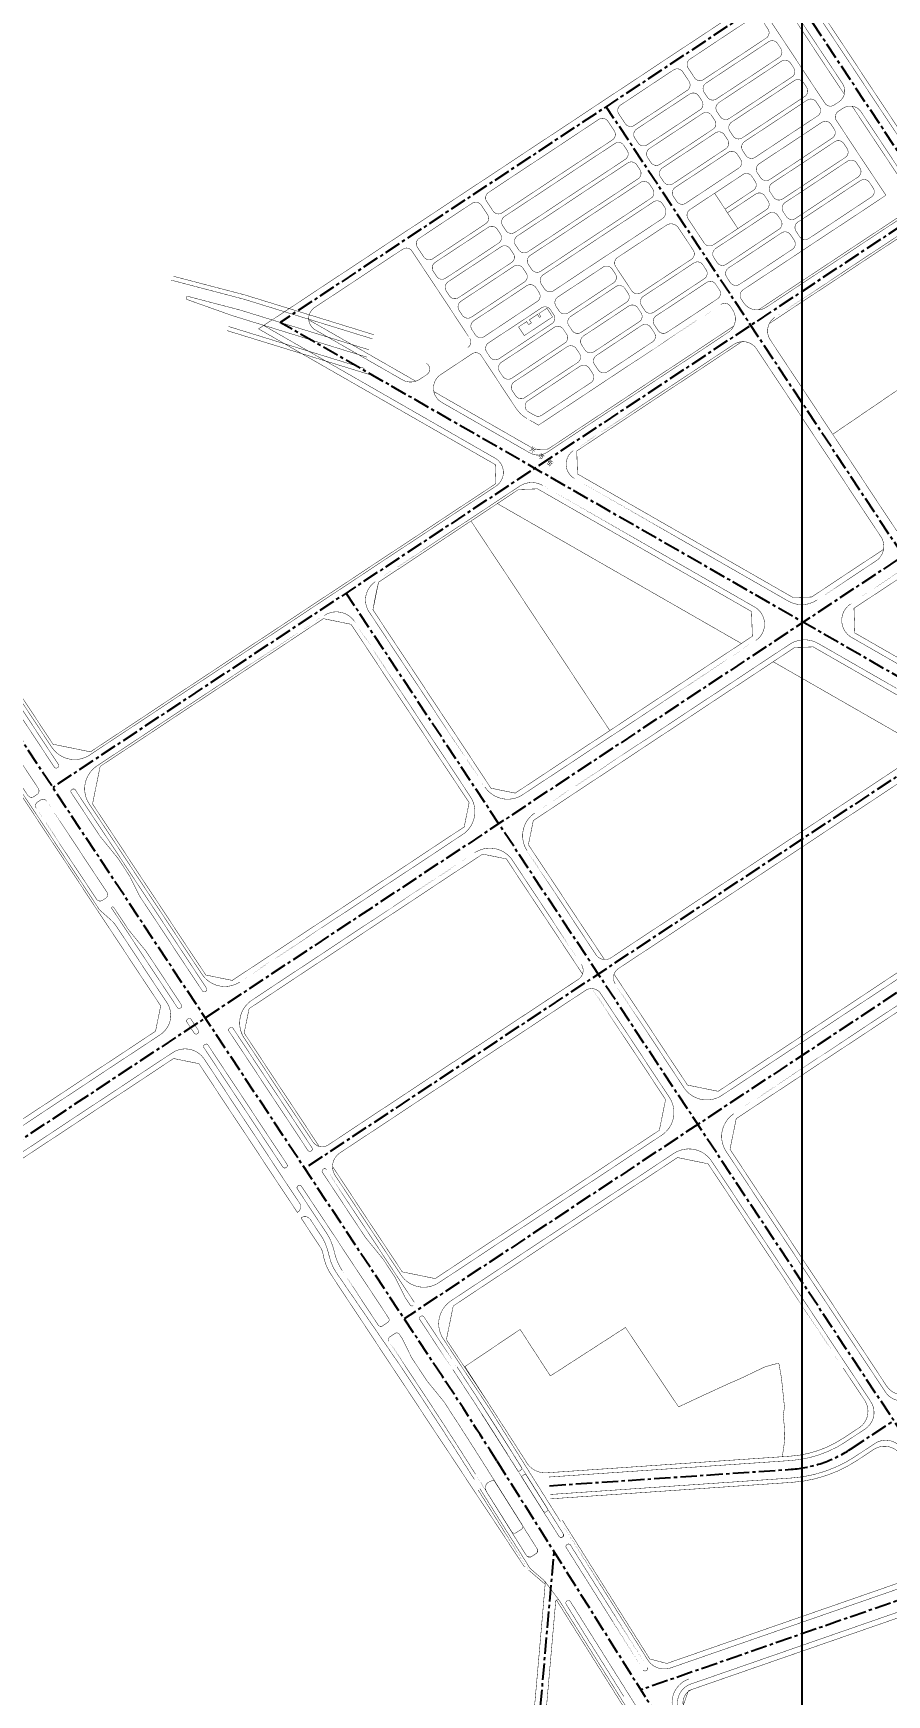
# Model space of a CAD drawing. Extents: x 10519 to 17598, y -625 to 2857.
# Drawn here: x 12368 to 13149, y 160 to 1681 of the extents above; entities that cross this region are included whole.
import ezdxf

# ---------------------------------------------------------------- set-up
doc = ezdxf.new("R2010")
doc.units = 0
doc.header["$MEASUREMENT"] = 0
doc.linetypes.add('CENTER', pattern=[2, 1.25, -0.25, 0.25, -0.25])
doc.linetypes.add('CENTERX2', pattern=[4, 2.5, -0.5, 0.5, -0.5])
for name, color, linetype in [('0-现状单位', 7, 'CONTINUOUS'), ('00000衢化东路中线', 1, 'CENTER'), ('00000道路边线', 2, 'CONTINUOUS'), ('TYBZ', 7, 'CONTINUOUS')]:
    doc.layers.add(name, color=color, linetype=linetype)
doc.styles.get("Standard").update_dxf_attribs({"font": 'txt8.shx', "width": 0.8, "bigfont": 'hz.shx'})

msp = doc.modelspace()

# ---------------------------------------------------------------- linework, layer by layer
at = {"layer": '00000衢化东路中线', "color": 6, "linetype": 'CENTERX2', "ltscale": 6}
for p, q in [((13323.71, 1898.62), (12594.48, 1416.01)), ((13513.6, 1037.53), (13059.47, 1723.75)), ((13403.78, 1663.97), (12386.25, 990.55)), ((13164.7, 1202.35), (12892.68, 1613.37)), ((13539.33, 1450.29), (11563.61, 142.73)), ((13708.73, 777.09), (12594.48, 1416.01)), ((12742.82, 451.49), (12185.03, 1294.77)), ((12742.82, 451.49), (12185.03, 1294.77)), ((12742.82, 451.49), (12185.03, 1294.77)), ((12742.82, 451.49), (12185.03, 1294.77)), ((13718.78, 1173.32), (12707.89, 504.3)), ((13245.2, 276.17), (12654.79, 1168.28)), ((13233.15, 1049.79), (12616.86, 641.92)), ((13116.16, 384.92), (13155.85, 411.18)), ((13606.32, 401.63), (12924.45, 164.73)), ((12792.66, 374.25), (12958.87, 110.01)), ((12792.66, 374.25), (13204.47, -280.44)), ((12792.66, 374.25), (13204.47, -280.44)), ((12792.66, 374.25), (13204.47, -280.44)), ((12792.66, 374.25), (13204.47, -280.44)), ((12792.66, 374.25), (13204.47, -280.44)), ((12792.66, 374.25), (12958.87, 110.01)), ((12840.91, 351.48), (13061.98, 366.58)), ((12794.9, -280.44), (12845.14, 290.95)), ((12794.9, -280.44), (12845.14, 290.95)), ((12794.9, -280.44), (12845.14, 290.95)), ((12794.9, -280.44), (12845.14, 290.95)), ((12794.9, -280.44), (12845.14, 290.95))]:
    msp.add_line(p, q, dxfattribs=at)
for centre, radius, start, end in [((9406.8, -1755.53), 4000, 32.17084, 33.48748), ((9406.8, -1755.53), 4000, 32.17084, 33.48748), ((9406.8, -1755.53), 4000, 32.17084, 33.48748), ((9406.8, -1755.53), 4000, 32.17084, 33.48748), ((9406.8, -1755.53), 4000, 32.17084, 33.48748), ((9406.8, -1755.53), 4000, 32.17084, 33.48748), ((9406.8, -1755.53), 4000, 32.17084, 33.48748), ((9406.8, -1755.53), 4000, 32.17084, 33.48748), ((13054.35, 478.32), 112, 273.90677, 303.49692)]:
    msp.add_arc(centre, radius, start, end, dxfattribs=at)
at = {"layer": '00000道路边线', "const_width": 0.4}
for points in [[(11877.13, 2151.13, 0.0102596), (11852.78, 2137.09, -0.086815), (12072.86, 2222.57, -0.4161517), (12090.53, 2210.7), (12092.66, 2199.64), (12090.53, 2210.7, 0.4161517), (12072.86, 2222.57, 0.086815), (11852.78, 2137.09), (11757.43, 2079.46), (11852.78, 2137.09), (11731.57, 2063.83), (11852.78, 2137.09), (11730.88, 2063.41, 0.4262585), (11722.96, 2028.21), (12385.43, 1027.18, 0.4142191), (12420.07, 1020.13), (12791.91, 1266.22, 0.5581519), (12791.1, 1291.74), (12579.32, 1413.18)], [(13076.95, 1728.12, 0.4142136), (13074.41, 1715.65), (13186.93, 1545.64, 0.4142136), (13207.72, 1541.4), (13374.32, 1651.66, 0.3819934), (13379.4, 1671.01), (13288.62, 1848.22, 0.447185), (13266.99, 1853.89), (13076.95, 1728.12)], [(12906.01, 1614.99), (12954.41, 1647.03, -0.4142136), (12962.73, 1645.33), (12968.5, 1636.6, -0.4142136), (12966.81, 1628.29), (12918.41, 1596.26, -0.4142844), (12910.09, 1597.95), (12904.32, 1606.68, -0.4141427), (12906.01, 1614.99, 0.4142136), (12904.32, 1606.68)], [(13153.06, 1505.23), (13169.36, 1516.02), (13039.24, 1429.9, -0.4142844), (13018.45, 1434.14), (13016.24, 1437.47, -0.4141427), (13017.94, 1445.78), (13148.67, 1532.3), (13103.39, 1600.73, -0.4142135), (13105.08, 1609.04), (13109.47, 1611.95, -0.4142136), (13126.1, 1608.56), (13173.59, 1536.8), (13158.78, 1559.19)], [(12991.92, 1534.15), (13013.26, 1501.89), (12990.7, 1486.97, -0.4142136), (12982.38, 1488.66), (12967.67, 1510.91, -0.4141427), (12969.36, 1519.22), (13017.78, 1551.27, -0.4142136), (13026.1, 1549.58), (13029.05, 1545.12, -0.4142136), (13027.35, 1536.81), (13001.49, 1519.69)], [(12943.82, 1510.71, 0.4141427), (12946.08, 1521.8)], [(12990.73, 1486.98), (13039.13, 1519.01, 0.4142136), (13040.82, 1527.33), (13037.88, 1531.78, 0.4142136), (13029.56, 1533.47), (13003.69, 1516.35)], [(12952.41, 1461.62), (12970.69, 1473.72, 0.4141427), (12972.38, 1482.03), (12958.77, 1502.62, 0.4142844), (12947.68, 1504.87, -0.4142844), (12958.77, 1502.62)], [(12970.69, 1473.72), (12924.49, 1443.14, -0.4142137), (12916.17, 1444.83), (12901.45, 1467.08, -0.4142135), (12903.14, 1475.4), (12947.68, 1504.87), (12931.06, 1493.88)], [(13171.05, 1500.35), (13042.01, 1414.95, 0.2682933), (13042.91, 1399.96), (13157.15, 1227.34), (13042.91, 1399.96, -0.4142136), (13047.14, 1420.74), (13171.81, 1503.25), (13047.14, 1420.74, 0.4142136), (13042.91, 1399.96), (13157.15, 1227.34, 0.1844831), (13165.86, 1221.1), (13296.31, 1307.44)], [(12720.26, 1473.4), (12740.25, 1443.18), (12714.98, 1481.37, 0.4142136), (12706.66, 1483.06), (12625.86, 1429.59, 0.5581519), (12626.51, 1409.17), (12706.29, 1363.43, 0.2835719), (12722.03, 1363.93), (12728.6, 1368.28, 0.5581519), (12728.27, 1378.49)], [(12926.7, 1439.81, 0.4142135), (12925, 1431.49), (12927.95, 1427.04, 0.4142137), (12936.27, 1425.35), (12982.46, 1455.92, 0.4141427), (12984.15, 1464.23), (12981.21, 1468.69, 0.4142844), (12972.89, 1470.38), (12947.39, 1453.5), (12926.69, 1439.8)], [(12781.18, 1403.08), (12829.58, 1435.11, 0.4142136), (12831.28, 1443.43), (12828.33, 1447.88, 0.4142136), (12820.01, 1449.57), (12771.61, 1417.54, 0.4142136), (12769.92, 1409.22), (12772.86, 1404.78, 0.4141654), (12781.18, 1403.09)], [(12994.62, 1437.54, 0.4141427), (12996.31, 1445.86, -0.4141427), (12994.62, 1437.54), (12948.42, 1406.97, -0.4142137), (12940.11, 1408.67), (12936.78, 1413.7, -0.4142135), (12938.47, 1422.01), (12984.67, 1452.58, -0.4142844), (12992.98, 1450.89), (12996.31, 1445.86)], [(12550.6, 1422.19), (12509.39, 1436.87, -0.9578197), (12510.28, 1439.74), (12558.3, 1427.16)], [(12810.2, 1337.49), (12778.35, 1385.62, 0.4142136), (12770.04, 1387.31), (12741.39, 1368.35, 0.5581519), (12742.21, 1342.83), (12822.83, 1296.6, 0.2835719), (12838.57, 1297.1), (13004.21, 1406.72, 0.4141427), (13008.45, 1427.51), (13006.24, 1430.85, 0.4142844), (12997.92, 1432.54), (12830.85, 1321.97), (12997.92, 1432.54)], [(12785.04, 1397.25, 0.4142617), (12783.35, 1388.93), (12786.3, 1384.47, 0.4142136), (12794.62, 1382.78), (12843.02, 1414.81, 0.4142136), (12844.71, 1423.13), (12841.76, 1427.58, 0.4142136), (12833.45, 1429.27), (12785.05, 1397.24)], [(12766.17, 1393.14, 0.4142136), (12767.86, 1401.46)], [(12787.32, 989.77, 0.0016742), (12809.49, 985.26), (12787.32, 989.77), (12679.28, 1153.02), (12684.43, 1178.3), (12812.6, 1263.12), (12829.98, 1263.68), (13025.74, 1151.43), (13026.46, 1128.85), (12809.49, 985.26), (12787.32, 989.77), (12787.32, 989.77), (12679.28, 1153.02), (12684.43, 1178.3), (12812.6, 1263.12), (12829.98, 1263.68), (13025.74, 1151.43), (13026.46, 1128.85), (12809.49, 985.26), (12896.01, 1042.52), (12769.03, 1234.28), (12684.42, 1178.25, 0.0162277), (12679.28, 1153.02, 0.0001235), (12787.32, 989.77)], [(11563.61, 155.12), (12484.84, 764.36), (12484.85, 764.4, 0.4142618), (12490.78, 793.5), (12479.31, 810.83), (12469.24, 826.05), (12444.47, 863.49, 0.0661387), (12439.28, 869.45), (12429.17, 878.36), (12195.26, 1231.93), (12349.57, 998.68), (12429.17, 878.36), (12195.26, 1231.93)], [(12391.51, 1011.51), (12312.6, 1130.78), (12289.68, 1165.44, 0.4142136), (12286.91, 1166), (12286.49, 1165.73, 0.4142136), (12285.93, 1162.95), (12308.85, 1128.3), (12387.76, 1009.03, 0.4142136), (12390.53, 1008.46), (12390.95, 1008.74, 0.4142136), (12391.51, 1011.51)], [(12662.47, 1142.18), (12768.43, 982.07), (12662.47, 1142.18, 0.4142136), (12634.76, 1147.82), (12426.69, 1010.12), (12634.76, 1147.82)], [(13357.33, 951.29, 0.3449008), (13348.97, 971.85), (13234.99, 1037.21), (13348.97, 971.85, -0.5581519), (13349.95, 941.22), (12998.55, 708.66), (13349.95, 941.22, 0.5581519), (13348.97, 971.85), (13341, 976.42), (13348.97, 971.85)], [(12385.41, 1027.17, 0.4136693), (12420.07, 1020.13)], [(12557.49, 812.49), (12761.38, 947.42), (12557.49, 812.49, -0.4142138), (12522.85, 819.54), (12419.64, 975.48, -0.4142133), (12426.69, 1010.12, 0.413287), (12419.61, 975.46)], [(12406.94, 988.19), (12469.5, 893.63), (12526.98, 806.74, -0.4142136), (12526.42, 803.97), (12526, 803.69, -0.4142136), (12523.23, 804.25), (12465.74, 891.15), (12456.79, 909.21), (12445.76, 925.89), (12429.88, 945.36)], [(12371.2, 971.54), (12426.26, 888.3), (12371.2, 971.54, -0.4142136), (12372.33, 977.08), (12375.24, 979.01, -0.4142136), (12380.79, 977.88), (12435.85, 894.64), (12431.32, 901.49), (12421.6, 916.19), (12380.79, 977.88)], [(12434.73, 889.1), (12431.81, 887.17, -0.4142136), (12426.26, 888.3, 0.4142136), (12431.81, 887.17), (12434.73, 889.1, 0.4142136), (12435.85, 894.64, -0.4142136), (12434.73, 889.1)], [(12442.05, 880.75), (12455.51, 860.4), (12471.39, 840.93), (12504.05, 791.56, -0.4167074), (12503.47, 788.78), (12503.05, 788.51, -0.4117241), (12500.3, 789.08), (12440.38, 879.65, -0.4142136), (12440.66, 881.04), (12440.66, 881.04), (12440.66, 881.04, -0.4142136), (12442.05, 880.75)], [(13364.07, 670.93), (13260.21, 827.87), (13405.85, 607.81, -0.4142136), (13400.77, 582.87), (13173.11, 432.2, -0.4142136), (13148.17, 437.28), (13002.53, 657.33), (13119.43, 480.7)], [(13257.01, 825.46), (13404.72, 602.27), (13401.9, 588.41), (13174.24, 437.74, -0.4142136), (13149.3, 442.82), (13006, 659.34), (13011.71, 687.39), (13228.96, 831.17), (13257.01, 825.46), (13228.96, 831.17), (13117.1, 757.14), (13228.96, 831.17), (13257.01, 825.46), (13228.96, 831.17), (13011.71, 687.39), (13006, 659.34), (13126.9, 476.67)], [(12638.25, 663.28), (12867.16, 814.77), (12638.25, 663.28, -0.4142138), (12624.39, 666.1), (12561.48, 761.16, -0.4142133), (12568.53, 795.81, 0.4115539), (12561.4, 761.11)], [(12512.87, 778.23), (12519.56, 768.13, -0.4167074), (12518.98, 765.35), (12518.56, 765.07, -0.4117241), (12515.8, 765.65), (12509.12, 775.74, -0.4117241), (12509.68, 778.5), (12510.09, 778.78, -0.4167074), (12512.88, 778.22)], [(12619.8, 658.29, 0.4142136), (12622.57, 657.72), (12622.99, 658, 0.4142136), (12623.55, 660.77), (12590.65, 710.5), (12551.31, 769.96, 0.4142136), (12548.54, 770.53), (12548.12, 770.25, 0.4142136), (12547.56, 767.48), (12586.9, 708.02), (12619.8, 658.29)], [(12600.62, 645.6, -0.4142136), (12600.05, 642.82), (12599.64, 642.55, -0.4142136), (12596.86, 643.11), (12524.63, 752.3, -0.4167074), (12525.21, 755.08), (12525.63, 755.36, -0.4117241), (12528.38, 754.78), (12600.62, 645.6)], [(12610.12, 601.6, 0.4315361), (12612.11, 610.1), (12524.98, 741.8)], [(12954.55, 655.55), (12750.65, 520.62, 0.4142133), (12743.6, 485.97), (12786.45, 421.23), (12850.79, 318.95)], [(12840.36, 359.46), (13061.44, 374.56, 0.1298336), (13111.75, 391.59), (13129.75, 403.5, 0.4142136), (13134.83, 428.45), (13113.18, 461.15), (12989.19, 648.5), (13113.18, 461.15)], [(12644.38, 563.8), (12643.46, 567.48, 0.0852723), (12636.65, 582.98), (12610.11, 623.1, -0.4142136), (12610.67, 625.87), (12611.09, 626.14, -0.4142134), (12613.86, 625.58, 0.4142134), (12611.09, 626.14), (12610.67, 625.87, 0.4142136), (12610.11, 623.1), (12636.65, 582.98, -0.0852723), (12643.46, 567.48), (12644.38, 563.8, 0.0852723), (12651.2, 548.3), (12684.03, 498.66), (12651.2, 548.3, -0.0852723), (12644.38, 563.8)], [(12631.73, 580.44), (12622.06, 595.06, 0.431487), (12613.46, 596.55), (12632.27, 568.12, -0.0237735), (12633.5, 564.02), (12633.62, 563.55, 0.0850847), (12639.33, 547.21), (12714.95, 432.91), (12817.96, 277.2)], [(12772.08, 357.27, 0.005991), (12720.39, 437.23, 0.0020149), (12702.58, 463.85), (12646.06, 546.09, -0.090458), (12639.36, 561.2), (12638.36, 565.23, 0.0852723), (12631.54, 580.73)], [(13949.57, 7.08), (13982.27, 5.63, 0.4271991), (14008.38, 30.61), (14008.38, 223.92, 0.0781228), (13979.58, 407.1), (13942.92, 520.81, 0.4567767), (13908.14, 535.6), (13803.04, 484.18), (13650.73, 409.67, -0.033896), (13609.6, 392.18), (12970.08, 170, 0.4825097), (12960.76, 143.41, -0.4825097), (12970.08, 170)], [(13910.34, 531.11), (13805.23, 479.69), (13652.96, 405.2, -0.033868), (13611.24, 387.46), (12971.72, 165.27, 0.4825097), (12964.99, 146.07, -1), (12956.52, 140.74, -0.4825097), (12968.44, 174.72)], [(12684.03, 498.66, 0.4142136), (12688.19, 497.82), (12692.78, 500.85, 0.4142136), (12693.63, 505.01, -0.4142136), (12692.78, 500.85), (12688.19, 497.82, -0.4142136), (12684.03, 498.66)], [(12725.94, 506, 0.4142136), (12723.17, 506.57), (12722.75, 506.29, 0.4142136), (12722.19, 503.52, -0.4142136), (12722.75, 506.29), (12723.17, 506.57, -0.4142136), (12725.94, 506)], [(12802.39, 380.37), (12835.17, 328.26), (12802.39, 380.37, 0.005745), (12752.41, 457.83), (12722.18, 503.52), (12752.41, 457.83)], [(12806.2, 382.77), (12838.98, 330.66), (12806.2, 382.77, 0.005745), (12756.17, 460.32), (12725.89, 506.08), (12756.17, 460.32)], [(12744.57, 427.98), (12728.62, 447.58), (12714.84, 468.42), (12705.89, 486.48), (12703.56, 490, 0.4142136), (12699.4, 490.84), (12694.81, 487.81, 0.4142136), (12693.97, 483.65), (12723.64, 438.8), (12693.97, 483.65, -0.4142136), (12694.81, 487.81), (12699.4, 490.84, -0.4142136), (12703.56, 490), (12705.89, 486.48), (12714.84, 468.42), (12728.62, 447.58), (12744.57, 427.98)], [(12840.96, 363.51), (13053.85, 378.05), (13054.9, 384.62), (13055.91, 392.11), (13056.07, 395.04), (13056.1, 397.29), (13055.95, 402.04), (13055.67, 406.28), (13055.17, 411.51), (13054.67, 415.68), (13055.87, 423.4), (13054.04, 441.28), (13053.12, 449.56), (13052.69, 452.45), (13051.93, 456.89), (13051.16, 461.32), (13050.86, 462.79), (13050.71, 463.26, 0.3719015), (13050.39, 463.46), (13049.07, 463.23), (13047.6, 462.91), (13044.69, 462.19), (13041.08, 461.16), (13037.4, 459.99), (13019.24, 451.3), (13014.49, 449.07), (13011.74, 447.87), (13007.37, 446.07), (12980.57, 433.77), (12958.98, 423.65), (12910.33, 496.3), (12841.63, 451.94), (12814, 494.51), (12763.42, 460.56), (12817.11, 377.17), (12819.2, 373.85), (12820.41, 371.97), (12821.36, 370.68), (12822.46, 369.44), (12823.99, 368), (12824.68, 367.45), (12826.29, 366.33), (12827.56, 365.59), (12828.89, 364.95), (12830.76, 364.25), (12832.43, 363.79), (12834.21, 363.46), (12836.27, 363.29), (12837.92, 363.31), (12840.09, 363.45), (12840.96, 363.51)], [(13109.65, 459.24), (13129.28, 429.58, -0.4142136), (13124.21, 404.63), (13109.54, 394.92, -0.1298336), (13061.16, 378.55), (12840.09, 363.45)], [(12773.19, 362), (12806.41, 309.18), (12773.19, 362, 0.005745), (12723.64, 438.8, -0.005745), (12773.19, 362, 0.005745), (12723.64, 438.8, -0.005745), (12773.19, 362)], [(12782.92, 368.13), (12815.95, 315.61, -0.4093275), (12815, 311.46), (12810.35, 308.53, -0.4141774), (12806.21, 309.47, 0.4141774), (12810.35, 308.53), (12815, 311.46, 0.4093275), (12815.95, 315.61), (12782.92, 368.13, 0.0044794), (12744.33, 428.27, -0.0044794), (12782.92, 368.13, 0.0044794), (12744.33, 428.27, -0.0044794), (12782.92, 368.13)], [(12778.52, 417.56), (12793.14, 394.66), (12812.27, 364.47, 0.1827281), (12815.58, 367.05), (12815.69, 367.38), (12805.69, 383.4), (12792.08, 404.8), (12773.82, 433.33)], [(12951.83, 184.83), (13209.81, 274.46, 0.4895617), (13218.91, 301.39), (13163.52, 385.08, 0.4142136), (13138.58, 390.16), (13120.58, 378.25, -0.1298336), (13062.53, 358.59), (12841.45, 343.5)], [(12841.73, 339.51), (13062.8, 354.6, 0.1298336), (13122.78, 374.91), (13137.45, 384.62, -0.4142136), (13162.4, 379.54), (13217.29, 296.6), (13211.83, 280.45), (12948.24, 188.88), (12932.58, 193), (12852.52, 320.04), (12932.58, 193), (12948.24, 188.88)], [(13015.51, 60.18, 0.0001465), (13015.51, 60.18), (12961.6, 145.82), (12967.97, 163.97), (13611.24, 387.46), (12967.97, 163.97), (12961.63, 145.89), (13138.52, -135.49), (13145.63, -146.79), (13138.52, -135.49), (12961.63, 145.89), (12967.97, 163.97)], [(12837.93, 327.64, -0.4142129), (12835.17, 328.26, 0.4142129), (12837.93, 327.64), (12838.35, 327.9, 0.4142136), (12838.98, 330.66, -0.4142136), (12838.35, 327.9), (12837.93, 327.64)], [(12852.54, 304.4, -0.4142129), (12849.79, 305.02, 0.4142129), (12852.54, 304.4)], [(12852.97, 304.66, 0.4142136), (12853.59, 307.42, -0.4142136), (12852.97, 304.66)], [(12829.8, 293.61, -0.4093275), (12828.84, 289.46, 0.4093275), (12829.8, 293.61)], [(12856.18, 294.87, -0.4105028), (12856.81, 297.63, 0.4105028), (12856.18, 294.87, -0.4105028), (12856.81, 297.63), (12857.23, 297.9), (12856.81, 297.63), (12857.23, 297.9, -0.4142136), (12859.99, 297.27, 0.4142136), (12857.23, 297.9, -0.4142136), (12859.99, 297.27, 0.4142136), (12857.23, 297.9), (12856.81, 297.63, 0.4105028), (12856.18, 294.87), (12898.81, 227.09), (12856.18, 294.87)], [(12926.59, 182.92, 0.4142129), (12929.35, 182.29), (12929.77, 182.56, 0.4142136), (12930.4, 185.32, -0.4142136), (12929.77, 182.56), (12929.35, 182.29, -0.4142129), (12926.59, 182.92), (12856.18, 294.87), (12926.59, 182.92)], [(12849.89, 246.4, 0.635496), (12846.52, 245.79), (12822.1, -34.09), (12819.55, -33.89), (12809.62, -149.47), (12815.22, -149.95, 0.3476712), (12835.86, -178.24), (12767.58, -173.9)], [(12855.95, 243.3, -0.9080429), (12859.97, 245.51), (12944.97, 110.23)]]:
    msp.add_lwpolyline(points, format="xyb", dxfattribs=at)
for points in [[(11692.32, 1988.44), (12352.79, 990.43), (12392.19, 930.89), (12467.3, 817.4), (12485.07, 790.53), (12480.36, 767.39), (11563.61, 161.11)], [(12420.84, 1023.04), (12791.84, 1268.57), (12791.28, 1285.87), (12791.28, 1285.87), (12574.65, 1410.09), (13184.69, 1813.82)], [(11913.41, 1748.63), (11966.57, 1667.9), (12067.96, 1513.34), (12198.32, 1314.44), (12386.55, 1030.02), (12420.84, 1023.04), (12386.52, 1030.02)], [(13190.14, 1548.04), (13073.62, 1724.1)], [(13110.59, 1624.75), (13053.36, 1711.23)], [(13117.83, 1613.81), (13170.12, 1534.8)], [(13166.39, 1516.45), (13031.9, 1427.44)], [(12678.88, 1400.93), (12560.96, 1437.31), (12494.62, 1454.69)], [(12496.84, 1458.19), (12562, 1441.18)], [(13002.99, 1457.51), (13006.32, 1452.48)], [(12680.06, 1404.75), (12561.9, 1441.21)], [(12740.25, 1443.18), (12766.7, 1403.22)], [(12673.72, 1384.21), (12550.39, 1422.26)], [(12675.78, 1390.9), (12558.08, 1427.21)], [(12718.47, 1362.2), (12620.54, 1418.36)], [(13223.03, 1397.52), (13249.18, 1415.35), (13100.03, 1313.65)], [(12680, 1367.1), (12545.65, 1408.55)], [(12671.43, 1373.92), (12547.07, 1412.3)], [(13009.35, 1412.52), (12839.53, 1300.13), (12827.4, 1299.74), (12735, 1352.73)], [(13401.06, 981.04), (13478.44, 1032.25), (13401.06, 981.04), (13384.14, 980.5), (13120.2, 1131.85), (13119.47, 1154.43), (13312.87, 1282.42), (13119.47, 1154.43), (13120.2, 1131.85), (13384.14, 980.5), (13401.06, 981.04), (13384.14, 980.5), (13354.36, 997.58), (13384.14, 980.5), (13401.06, 981.04), (13478.64, 1032.38)], [(12896.01, 1042.52), (13016.41, 1122.2), (12793.12, 1250.23), (12769.03, 1234.28), (12896.01, 1042.52)], [(12762.73, 983.45), (12659.27, 1139.77), (12633.99, 1144.92), (12429.67, 1009.69), (12633.99, 1144.92), (12659.27, 1139.77), (12767.31, 976.53), (12762.79, 954.35), (12550.56, 813.9), (12526.31, 818.83), (12433.89, 958.48), (12422.69, 975.41), (12429.67, 1009.69), (12422.68, 975.36)], [(13379.58, 977.35), (13117.33, 1127.73), (13379.58, 977.35), (13349.65, 994.52)], [(12554.1, 816.24), (12755.87, 949.77)], [(12431.32, 901.49), (12431.32, 901.49)], [(13359.28, 670.93), (13257.01, 825.46), (13228.96, 831.17), (13011.71, 687.39), (13006, 659.34), (13011.71, 687.39), (13228.96, 831.17), (13257.01, 825.46), (13392.07, 621.38)], [(12561.4, 765.64), (12565.98, 788.12), (12561.43, 765.77), (12630.13, 661.96)], [(12495.88, 747.73), (12495.85, 747.73), (11563.61, 130.77)], [(12610.14, 601.56), (12520.04, 737.7), (12496.88, 742.42), (11563.61, 124.77)], [(12947.09, 704.87), (12941.38, 676.82)], [(12642.32, 643.54), (12706.08, 547.2), (12736.23, 541.05), (12941.5, 676.9)], [(12957.94, 651.8), (12985.99, 646.09), (12957.94, 651.8), (12752.78, 516.03), (12746.51, 485.2), (12788.13, 422.32)], [(12613.86, 625.58), (12643.36, 580.98), (12613.86, 625.58), (12693.63, 505.01), (12613.86, 625.58)], [(12829.39, 290.6), (12828.56, 289.57), (12827.54, 288.73), (12824.15, 286.54), (12823.53, 286.29), (12823.07, 286.25), (12821.78, 286.49), (12820.16, 287.15), (12819.08, 288.58), (12783.42, 345.65), (12782.46, 347.92), (12782.19, 349.66), (12782.22, 350.54), (12782.77, 352.24), (12783.62, 353.55), (12784.17, 354.21), (12786.46, 355.45), (12787.93, 356.03), (12788.73, 356.24), (12789.3, 356.2), (12789.95, 356.1), (12790.42, 355.81), (12830.04, 293.01), (12830.01, 292.06), (12829.6, 290.99)], [(12937.52, 107.1), (12849.89, 246.4), (12836.2, 264.56), (12823.1, 275.82), (12777.2, 348.74), (12823.1, 275.82), (12836.2, 264.56), (12836.99, 262.58), (12836.48, 256.66), (12831.5, 199.04), (12811.15, -33.13)], [(12904.13, 227.09), (12859.87, 297.44), (12904.13, 227.09)], [(12930.4, 185.32), (12859.87, 297.44), (12930.4, 185.32)], [(12836.88, 261.33), (12821.79, 274.3), (12834.9, 263.04)], [(12847.25, 246.84), (12937.34, 103.62), (12944.89, 79.23), (13095.41, -161.04)], [(12908.95, 158.4), (12892.5, 184.74), (12877.11, 209.13), (12855.95, 243.3)]]:
    msp.add_lwpolyline(points, dxfattribs=at)
for points in [[(13105.61, 1617.79, 0.4142136), (13108.99, 1634.41), (13061.07, 1706.82, 0.4142136), (13048.6, 1709.36), (13041.71, 1704.8, 0.4142135), (13040.01, 1696.48), (13050.63, 1680.45), (13092.9, 1616.57, 0.4142136), (13101.22, 1614.88)], [(12981.82, 1638.22), (13039.1, 1676.13, 0.4142135), (13040.79, 1684.44), (13035.01, 1693.17, 0.4142136), (13026.7, 1694.86), (12969.42, 1656.96, 0.4142136), (12967.73, 1648.64), (12973.51, 1639.92, 0.4142136)], [(13049.62, 1671.1), (13052.57, 1666.65, -0.4142135), (13050.87, 1658.33), (12993.6, 1620.43, -0.4142136), (12985.29, 1622.12), (12982.34, 1626.57, -0.4142136), (12984.03, 1634.89), (13041.3, 1672.79, -0.4142136)], [(12997.06, 1604.32, 0.4142136), (13005.38, 1602.63), (13062.65, 1640.54, 0.4142135), (13064.34, 1648.85), (13061.4, 1653.3, 0.4142136), (13053.08, 1655), (12995.81, 1617.09, 0.4142136), (12994.12, 1608.78)], [(13076.12, 1631.06), (13073.17, 1635.51, 0.4142136), (13064.86, 1637.2), (13007.58, 1599.3, 0.4142136), (13005.89, 1590.98), (13008.84, 1586.53, 0.4142136), (13017.15, 1584.84), (13074.43, 1622.74, 0.4142135)], [(12921.87, 1580.15, 0.4142844), (12930.18, 1578.46), (12978.59, 1610.49, 0.4142136), (12980.28, 1618.81), (12977.33, 1623.26, 0.4142136), (12969.02, 1624.95), (12920.61, 1592.92, 0.4141427), (12918.92, 1584.61)], [(13028.93, 1567.04), (13086.21, 1604.94, 0.4142135), (13087.9, 1613.26), (13084.95, 1617.71, 0.4142136), (13076.64, 1619.4), (13019.36, 1581.5, 0.4142136), (13017.67, 1573.19), (13020.62, 1568.73, 0.4142136)], [(12797.48, 1516.23), (12898.4, 1583.01, 0.4141427), (12900.09, 1591.32), (12894.31, 1600.06, 0.4142844), (12886, 1601.75), (12785.09, 1534.96, 0.4142136), (12783.39, 1526.65), (12789.17, 1517.92, 0.4142136)], [(12933.64, 1562.35, 0.4142844), (12941.96, 1560.66), (12990.37, 1592.7, 0.4142136), (12992.06, 1601.01), (12989.11, 1605.47, 0.4142136), (12980.8, 1607.16), (12932.39, 1575.12, 0.4141427), (12930.69, 1566.81)], [(13042.37, 1546.74), (13099.64, 1584.65, 0.4142135), (13101.33, 1592.96), (13098.38, 1597.42, 0.4142136), (13090.07, 1599.11), (13032.8, 1561.2, 0.4142136), (13031.1, 1552.89), (13034.05, 1548.44, 0.4142136)], [(12953.73, 1542.86), (13002.14, 1574.9, 0.4142136), (13003.84, 1583.22), (13000.89, 1587.67, 0.4142136), (12992.57, 1589.36), (12944.16, 1557.32, 0.4141427), (12942.47, 1549.01), (12945.41, 1544.55, 0.4142844)], [(13054.14, 1528.95), (13111.42, 1566.85, 0.4142135), (13113.11, 1575.17), (13110.16, 1579.62, 0.4142136), (13101.85, 1581.31), (13044.57, 1543.41, 0.4142136), (13042.88, 1535.09), (13045.83, 1530.64, 0.4142136)], [(12910.17, 1565.21, 0.4141427), (12911.86, 1573.53), (12908.92, 1577.98, 0.4142844), (12900.6, 1579.67), (12799.69, 1512.89, 0.4142136), (12798, 1504.58), (12800.95, 1500.12, 0.4142136), (12809.26, 1498.43)], [(12965.5, 1525.06), (13013.92, 1557.11, 0.4142136), (13015.61, 1565.42), (13012.67, 1569.87, 0.4142136), (13004.35, 1571.57), (12955.93, 1539.52, 0.4141427), (12954.24, 1531.21), (12957.19, 1526.76, 0.4142844)], [(12921.94, 1547.41, 0.4141427), (12923.63, 1555.73), (12920.69, 1560.18, 0.4142844), (12912.37, 1561.87), (12811.47, 1495.1, 0.4142136), (12809.78, 1486.78), (12812.72, 1482.33, 0.4142136), (12821.04, 1480.64)], [(13065.92, 1511.15), (13123.19, 1549.06, 0.4142135), (13124.89, 1557.37), (13121.94, 1561.82, 0.4142136), (13113.62, 1563.52), (13056.35, 1525.61, 0.4142136), (13054.66, 1517.3), (13057.6, 1512.84, 0.4142136)], [(12933.71, 1529.62, 0.4141427), (12935.41, 1537.93), (12932.46, 1542.38, 0.4142844), (12924.15, 1544.08), (12823.25, 1477.3, 0.4142136), (12821.55, 1468.99), (12824.5, 1464.53, 0.4142136), (12832.82, 1462.84)], [(13137.04, 1539), (13133.72, 1544.03, 0.4142136), (13125.4, 1545.72), (13068.13, 1507.82, 0.4142136), (13066.44, 1499.5), (13069.76, 1494.47, 0.4142136), (13078.08, 1492.78), (13135.35, 1530.68, 0.4142135)], [(12734.07, 1474.26), (12782.47, 1506.29, 0.4142136), (12784.17, 1514.61), (12778.39, 1523.34, 0.4142136), (12770.07, 1525.03), (12721.67, 1493, 0.4142136), (12719.98, 1484.68), (12725.76, 1475.95, 0.4142136)], [(12943.82, 1510.71, 0.4141427), (12946.08, 1521.8), (12944.23, 1524.58, 0.4142844), (12935.92, 1526.28), (12835.02, 1459.5, 0.4142136), (12833.33, 1451.19), (12836.28, 1446.74, 0.4142136), (12844.59, 1445.04)], [(12991.21, 1475.31), (12994.16, 1470.86, 0.4142844), (13002.48, 1469.16), (13050.91, 1501.22, 0.4142136), (13052.6, 1509.53), (13049.65, 1513.99, 0.4142136), (13041.34, 1515.68), (12992.91, 1483.63, 0.4141427)], [(12795.94, 1496.81), (12793, 1501.27, 0.4142136), (12784.68, 1502.96), (12736.28, 1470.93, 0.4142136), (12734.59, 1462.61), (12737.54, 1458.16, 0.4142136), (12745.85, 1456.47), (12794.25, 1488.5, 0.4142136)], [(13006.31, 1452.48, 0.4142844), (13014.63, 1450.79), (13063.07, 1482.85, 0.4142136), (13064.76, 1491.16), (13061.43, 1496.19, 0.4142136), (13053.12, 1497.88), (13004.68, 1465.83, 0.4141427), (13002.99, 1457.51)], [(12757.63, 1438.67), (12806.03, 1470.7, 0.4142136), (12807.72, 1479.02), (12804.77, 1483.47, 0.4142136), (12796.46, 1485.16), (12748.06, 1453.13, 0.4142136), (12746.37, 1444.82), (12749.31, 1440.36, 0.4142136)], [(12819.5, 1461.22), (12816.55, 1465.67, 0.4142136), (12808.24, 1467.37), (12759.84, 1435.33, 0.4142136), (12758.14, 1427.02), (12761.09, 1422.57, 0.4142136), (12769.41, 1420.87), (12817.81, 1452.91, 0.4142136)], [(12858.03, 1424.75), (12899.37, 1452.11, 0.4142135), (12901.06, 1460.42), (12898.11, 1464.87, 0.4142137), (12889.8, 1466.57), (12848.46, 1439.21, 0.4142136), (12846.77, 1430.89), (12849.71, 1426.44, 0.4142136)], [(12911.15, 1434.31, 0.4142135), (12912.84, 1442.63), (12909.89, 1447.08, 0.4142137), (12901.58, 1448.77), (12860.23, 1421.41, 0.4142136), (12858.54, 1413.1), (12861.49, 1408.64, 0.4142136), (12869.8, 1406.95)], [(12922.92, 1416.52, 0.4142135), (12924.62, 1424.83), (12921.67, 1429.28, 0.4142137), (12913.35, 1430.98), (12872.01, 1403.62, 0.4142136), (12870.32, 1395.3), (12873.27, 1390.85, 0.4142136), (12881.58, 1389.16)], [(12883.79, 1385.82, 0.4142136), (12882.1, 1377.51), (12885.43, 1372.48, 0.4142136), (12893.74, 1370.78), (12935.08, 1398.14, 0.4142134), (12936.77, 1406.46), (12933.45, 1411.49, 0.4142137), (12925.13, 1413.18)], [(12806.39, 1364.99), (12854.79, 1397.02, 0.4142136), (12856.49, 1405.33), (12853.54, 1409.79, 0.4142136), (12845.22, 1411.48), (12796.82, 1379.45, 0.4142136), (12795.13, 1371.13), (12798.08, 1366.68, 0.4142136)], [(12818.17, 1347.19), (12866.57, 1379.22, 0.4142136), (12868.26, 1387.54), (12865.32, 1391.99, 0.4142136), (12857, 1393.68), (12808.6, 1361.65, 0.4142136), (12806.91, 1353.33), (12809.86, 1348.88, 0.4142136)], [(13016.96, 1398.37), (12865.81, 1298.33), (12866.48, 1277.33), (13063.78, 1164.2), (13080.69, 1164.74), (13146.98, 1208.61), (13080.69, 1164.74), (13063.78, 1164.2), (12866.48, 1277.33), (12865.81, 1298.33), (13016.96, 1398.37), (12865.81, 1298.33), (12866.48, 1277.33), (13063.78, 1164.2), (13080.69, 1164.74), (13146.5, 1208.29, 0.1741736), (13144.65, 1219.06, -0.3743105), (13140.42, 1198.27, 0.3743105), (13144.65, 1219.06), (13033.24, 1387.39), (13030.4, 1391.68), (13144.65, 1219.06), (13030.4, 1391.68, 0.2673827)], [(13009.62, 1395.91, -0.4142136), (13030.4, 1391.68, 0.4142136)], [(12827.42, 1330.86, 0.2835719), (12833.71, 1331.06), (12878.73, 1360.85, 0.4142136), (12880.42, 1369.16), (12877.09, 1374.19, 0.4142136), (12868.78, 1375.89), (12821.24, 1344.42, 0.5581519), (12821.56, 1334.21)], [(12810.2, 1337.49, 0.1169095), (12820.29, 1328.03, -0.1169095)], [(12863.61, 1273.22, -0.5581519), (12862.79, 1298.74, 0.5581519)], [(13117.33, 1127.73, -0.5581519), (13116.35, 1158.36), (13309.48, 1286.18), (13116.35, 1158.36, 0.5581519)], [(12813.56, 1266.16, -0.2835719), (12834.55, 1266.83, 0.2835719)], [(12681.45, 1178.73, 0.4142136), (12675.81, 1151.01, -0.4142136)], [(13028.61, 1155.55, -0.5581519), (13029.59, 1124.92, 0.5581519)], [(13085.45, 1161.89, -0.2835719), (13059.22, 1161.05, 0.2835719)], [(12305.87, 1091.13), (12373.06, 989.56, -0.4142136), (12371.93, 984.01), (12369.01, 982.08, -0.4142136), (12363.47, 983.21), (12258.26, 1142.25, -0.4142136), (12259.39, 1147.79), (12262.3, 1149.72, -0.4142136), (12267.85, 1148.6), (12270, 1145.34), (12278.95, 1127.28), (12289.99, 1110.6)], [(13060.48, 1121.39, -0.2835719), (13086.72, 1122.23, 0.2835719)], [(12827.46, 967.17), (13060.48, 1121.39), (12827.46, 967.17, 0.4142136), (12820.41, 932.53), (12883.33, 837.46), (12820.41, 932.53, -0.4142136)], [(13185.33, 1025.34), (12897.18, 834.64, -0.1622777), (12891.08, 833), (12821.54, 938.07), (12826.05, 960.24), (13045.53, 1105.5)], [(13206.74, 1053.41, -0.5581519), (13207.18, 1039.79), (12897.18, 834.64), (13207.18, 1039.79, 0.5581519)], [(12900.99, 810.77, -0.4142136), (12903.81, 824.63), (13224.5, 1036.87), (12903.81, 824.63, 0.4142136)], [(13180.3, 1007.62), (12903.81, 824.63, 0.1622777), (12899.91, 819.65), (12967.1, 718.12), (12995.16, 712.41), (13259.77, 887.54)], [(12445.76, 925.89), (12429.88, 945.36), (12403.18, 985.71, -0.4142136), (12403.75, 988.48), (12404.17, 988.76, -0.4142136), (12406.94, 988.19), (12469.5, 893.63), (12526.98, 806.74, -0.4142136), (12526.42, 803.97), (12526, 803.69, -0.4142136), (12523.23, 804.25), (12465.74, 891.15), (12456.79, 909.21)], [(12816.42, 983.85, -0.4142136), (12781.78, 990.9, 0.4142136)], [(12761.38, 947.42, 0.4142136), (12768.43, 982.07, -0.4142136)], [(12867.97, 815.36), (12638.25, 663.28, -0.2153456), (12630.13, 661.96), (12561.43, 765.77), (12565.98, 788.12), (12779.6, 929.5), (12801.36, 925.07), (12871.06, 819.75, -0.1367099)], [(12772.42, 930.75, -0.4142136), (12807.07, 923.7, 0.4142136)], [(12442.05, 880.75, 0.4142136), (12440.66, 881.04, 0.4142136), (12440.38, 879.65), (12500.3, 789.08, 0.4117241), (12503.05, 788.51), (12503.47, 788.78, 0.4167074), (12504.05, 791.56), (12471.39, 840.93), (12455.51, 860.4)], [(12897.18, 834.64, -0.4142136), (12883.33, 837.46, 0.4142136)], [(12867.16, 814.77, 0.4142136), (12869.98, 828.63, -0.4142136)], [(12943.51, 672.23, 0.4142136), (12950.56, 706.88), (12887.64, 801.94, 0.4142136), (12873.79, 804.76), (12649.04, 656.03, 0.4142133), (12644.81, 635.24), (12704.97, 544.34, 0.4142138), (12739.61, 537.29)], [(12619.8, 658.29, 0.4142136), (12622.57, 657.72), (12622.99, 658, 0.4142136), (12623.55, 660.77), (12590.65, 710.5), (12551.31, 769.96, 0.4142136), (12548.54, 770.53), (12548.12, 770.25, 0.4142136), (12547.56, 767.48), (12586.9, 708.02)], [(12524.98, 741.8, 0.4142618), (12495.88, 747.73, -0.4142618)], [(12600.62, 645.6, -0.4142136), (12600.05, 642.82), (12599.64, 642.55, -0.4142136), (12596.86, 643.11), (12524.63, 752.3, -0.4167074), (12525.21, 755.08), (12525.63, 755.36, -0.4117241), (12528.38, 754.78)], [(12998.55, 708.66, -0.4142136), (12963.9, 715.71, 0.4142136)], [(13002.53, 657.33, -0.4142136), (13009.58, 691.98, 0.4142136)], [(12989.19, 648.5, 0.4142136), (12954.55, 655.55, -0.4142136)], [(12716.13, 516.3, -0.4142136), (12713.36, 516.87), (12708.52, 524.19), (12699.57, 542.25), (12688.53, 558.93), (12672.65, 578.4), (12633.04, 638.27, -0.4142136), (12633.61, 641.04), (12634.02, 641.32, -0.4142136), (12636.79, 640.75), (12680.26, 575.05), (12717.11, 519.35), (12680.26, 575.05), (12636.79, 640.75, 0.4142136), (12634.02, 641.32), (12633.61, 641.04, 0.4142136), (12633.04, 638.27), (12672.65, 578.4), (12688.53, 558.93), (12699.57, 542.25), (12708.52, 524.19), (12713.36, 516.87, 0.4142136)], [(12820.05, 287.46, 0.4141774), (12824.19, 286.53, -0.4141774)], [(12930.69, 192.24, 0.3489267), (12951.83, 184.83, -0.3489267)]]:
    msp.add_lwpolyline(points, format="xyb", close=True, dxfattribs=at)
for points in [[(13042.01, 1414.95), (13171.05, 1500.35)], [(12812.57, 1411.86), (12817.84, 1403.9), (12843.7, 1421.02), (12838.44, 1428.98), (12831.07, 1424.1), (12832.89, 1421.35), (12831.64, 1420.52), (12829.82, 1423.27), (12822.44, 1418.39), (12824.27, 1415.64), (12821.76, 1413.98), (12819.94, 1416.74)], [(12862.79, 1298.74), (13009.62, 1395.91)], [(12820.29, 1328.03), (12830.85, 1321.97)], [(12681.45, 1178.73), (12813.56, 1266.16)], [(12834.55, 1266.83), (13028.61, 1155.55)], [(12863.61, 1273.22), (13059.22, 1161.05)], [(12793.12, 1250.23), (13016.41, 1122.2)], [(13085.45, 1161.89), (13140.42, 1198.27)], [(12429.67, 1009.69), (12422.69, 975.41), (12526.31, 818.83), (12550.56, 813.9), (12762.79, 954.35), (12767.31, 976.53), (12659.27, 1139.77), (12633.99, 1144.92)], [(12781.78, 990.9), (12675.81, 1151.01)], [(13029.59, 1124.92), (12816.42, 983.85)], [(12891.08, 833), (12821.54, 938.07), (12826.05, 960.24), (13065.24, 1118.54), (13082.16, 1119.08), (13210.69, 1045.38), (13082.16, 1119.08), (13065.24, 1118.54), (12826.05, 960.24), (12821.54, 938.07)], [(13206.74, 1053.41), (13086.72, 1122.23)], [(13045.53, 1105.5), (13185.33, 1025.34)], [(12899.91, 819.65), (12967.1, 718.12), (12995.16, 712.41), (13346.83, 945.15), (13346.1, 967.73), (13224.99, 1037.18), (13346.1, 967.73), (13346.83, 945.15), (12995.16, 712.41), (12967.1, 718.12)], [(12565.98, 788.12), (12779.6, 929.5), (12801.36, 925.07), (12779.6, 929.5)], [(12772.42, 930.75), (12568.53, 795.81)], [(12871.06, 819.75), (12801.36, 925.07)], [(12869.98, 828.63), (12807.07, 923.7)], [(13009.58, 691.98), (13225.57, 834.92)], [(12879.89, 806.41), (12947.17, 704.75)], [(12900.99, 810.77), (12963.9, 715.71)], [(13109.65, 459.24), (12985.99, 646.09)], [(12818.96, 362.16), (12818.75, 362.2), (12818.65, 362.21), (12818.58, 362.22), (12818.33, 362.13), (12817.62, 361.67), (12816.51, 360.86), (12815.88, 360.38), (12815.47, 359.93), (12815.38, 359.67), (12815.36, 359.48), (12849.71, 304.91), (12850.26, 304.51), (12851.13, 304.36), (12852.13, 304.34), (12852.49, 304.49), (12853.01, 304.97), (12853.4, 305.59), (12853.58, 306.29), (12853.52, 307.07), (12853.41, 307.52)], [(12821.4, 274.75), (12775.51, 347.67)], [(12850.83, 318.97), (12930.69, 192.24)], [(12852.97, 304.66), (12852.54, 304.4)], [(12828.84, 289.46), (12824.19, 286.53)]]:
    msp.add_lwpolyline(points, close=True, dxfattribs=at)
at = {"layer": 'TYBZ'}
msp.add_lwpolyline([(13072.07, 1822.21), (14409.24, 1822.21), (14409.24, -50.46), (13072.07, -50.46)], close=True, dxfattribs=at)

# ---------------------------------------------------------------- texts
at = {"layer": '0-现状单位', "insert": (13124.23, 1321.25), "char_height": 24.0691, "width": 450.6481, "attachment_point": 1}
msp.add_mtext('\\P                \\P                                      ', dxfattribs=at)
at = {"layer": '00000道路边线', "width": 0.8}
msp.add_text('兴  市  街', height=4.389, rotation=322.36965, dxfattribs=at).set_placement((12822.17, 1298.81))

doc.saveas('drawing.dxf')
